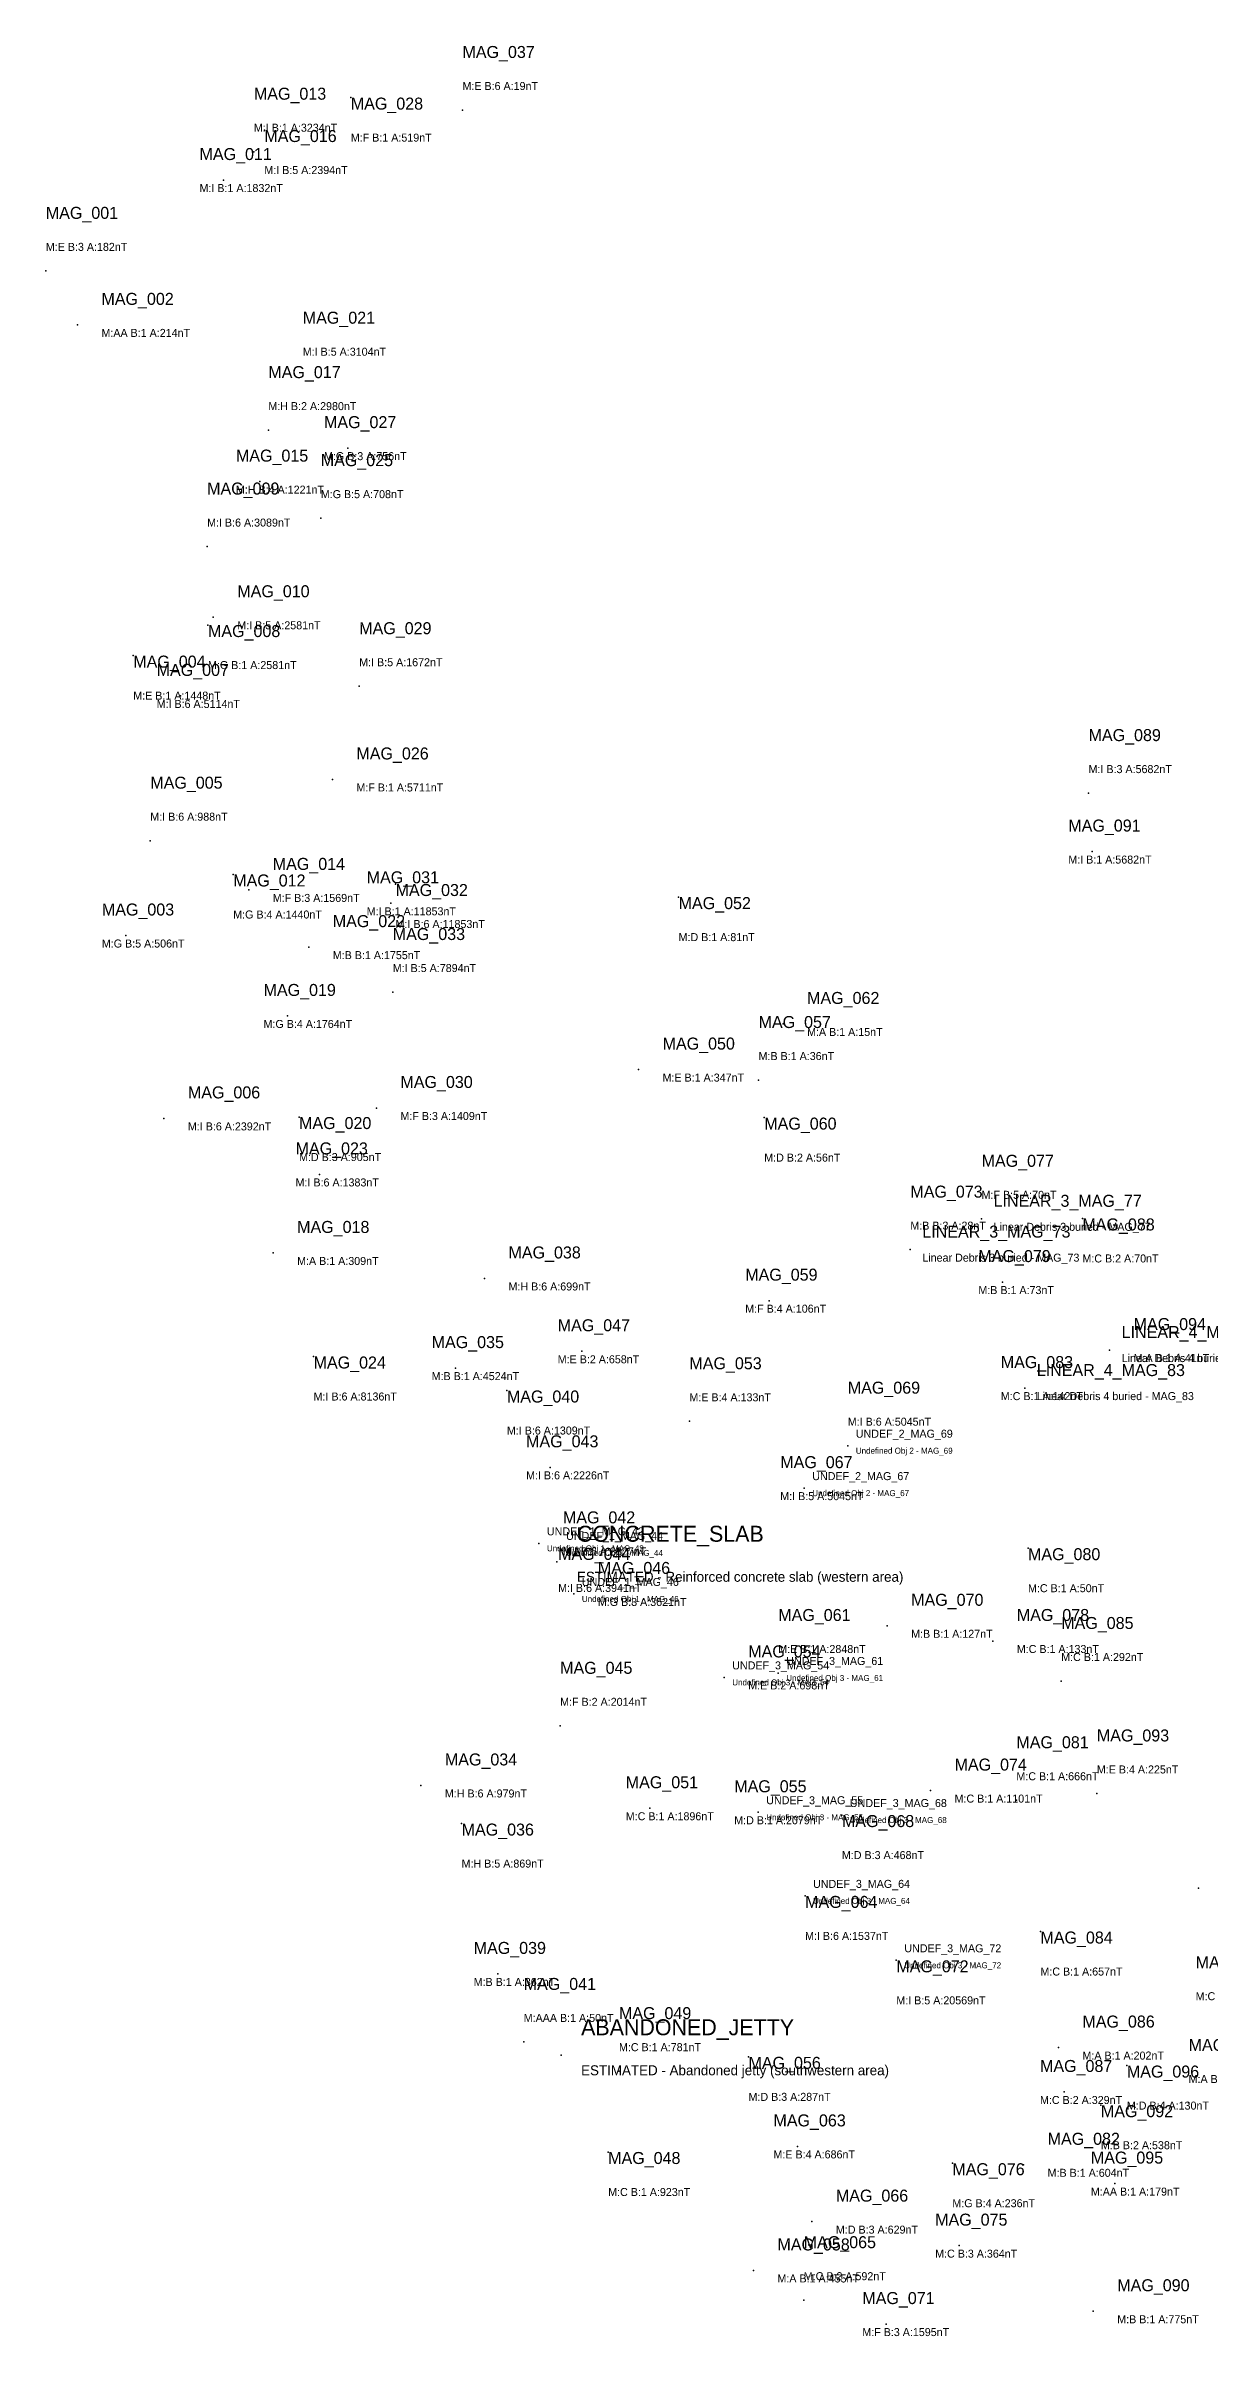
# Model space of a CAD drawing. Extents: x 536277 to 537697, y 710315 to 710997.
# Drawn here: x 536277 to 536567, y 710424 to 710997 of the extents above; entities that cross this region are included whole.
import ezdxf

# ---------------------------------------------------------------- set-up
doc = ezdxf.new("R2010")
doc.units = 0
for name, color, linetype in [('DEBRIS', 30, 'CONTINUOUS'), ('JETTY_QUAY', 2, 'CONTINUOUS'), ('LINEAR_DEBRIS', 140, 'CONTINUOUS'), ('NAVIGATION_BUOY', 150, 'CONTINUOUS'), ('OUTCROPPING', 200, 'CONTINUOUS'), ('UNDEFINED_CONSTRUCTION', 5, 'CONTINUOUS'), ('UNDEFINED_OBJECTS', 6, 'CONTINUOUS'), ('UNDEFINED_OBJECTS_DETAIL', 210, 'CONTINUOUS'), ('WRECKS', 1, 'CONTINUOUS')]:
    doc.layers.add(name, color=color, linetype=linetype)

msp = doc.modelspace()

# ---------------------------------------------------------------- linework, layer by layer
at = {"layer": 'DEBRIS'}
for p in [(536380.913, 710980.525), (536276.813, 710940.325), (536284.713, 710926.825), (536302.913, 710797.925), (536323.635, 710789.479), (536327.513, 710785.625), (536434.913, 710783.825), (536296.813, 710774.225), (536342.513, 710771.325), (536461.013, 710752.125), (536424.913, 710740.725), (536454.897, 710738.11), (536306.313, 710728.525), (536340.083, 710728.867), (536359.413, 710731.125), (536456.313, 710728.725), (536345.213, 710714.525), (536510.613, 710703.425), (536535.813, 710703.525), (536333.6, 710694.9), (536492.813, 710695.725), (536515.813, 710687.625), (536457.563, 710682.975), (536542.613, 710670.625), (536379.213, 710666.125), (536521.413, 710661.125), (536437.613, 710652.825), (536522.213, 710621.125), (536487.013, 710601.725), (536513.413, 710597.925), (536530.513, 710587.925), (536405.313, 710576.725), (536370.513, 710561.825), (536427.713, 710556.125), (536497.863, 710560.542), (536519.313, 710558.125), (536539.413, 710559.825), (536380.7, 710552.3), (536564.813, 710536.125), (536525.313, 710525.325), (536389.713, 710514.725), (536396.213, 710497.725), (536452.38, 710494.008), (536529.813, 710496.325), (536420.013, 710490.425), (536546.913, 710491.825), (536531.213, 710485.225), (536540.413, 710481.925), (536562.338, 710482.475), (536417.313, 710470.225), (536464.613, 710471.625), (536503.313, 710467.425), (536521.113, 710467.025), (536543.913, 710462.325), (536468.213, 710452.825), (536505.013, 710446.825), (536453.613, 710440.625), (536466.172, 710433.19), (536538.513, 710430.425)]:
    msp.add_point(p, dxfattribs=at)
at = {"layer": 'JETTY_QUAY'}
msp.add_point((536486.813, 710427.225), dxfattribs=at)
at = {"layer": 'LINEAR_DEBRIS'}
for p in [(536510.61, 710703.43), (536492.81, 710695.73), (536542.61, 710670.63), (536521.41, 710661.13)]:
    msp.add_point(p, dxfattribs=at)
at = {"layer": 'NAVIGATION_BUOY'}
msp.add_point((536353.013, 710983.625), dxfattribs=at)
at = {"layer": 'OUTCROPPING'}
for p in [(536404.52, 710617.73), (536405.56, 710494.4)]:
    msp.add_point(p, dxfattribs=at)
at = {"layer": 'UNDEFINED_CONSTRUCTION'}
for p in [(536341.013, 710914.125), (536332.413, 710900.525), (536352.313, 710896.025), (536330.313, 710887.658), (536345.513, 710878.525), (536317.113, 710871.425), (536318.656, 710853.758), (536317.334, 710851.816), (536298.663, 710844.175), (536310.5, 710834.1), (536386.413, 710688.525), (536410.713, 710670.325), (536343.713, 710669.025), (536392.013, 710660.525), (536402.813, 710641.325), (536477.187, 710646.734), (536466.313, 710636.125), (536400.013, 710622.325), (536404.81, 710621.19), (536408.738, 710609.683), (536459.813, 710589.925), (536446.313, 710588.825), (536454.813, 710555.125), (536475.713, 710554.425), (536466.513, 710534.225), (536489.313, 710518.125)]:
    msp.add_point(p, dxfattribs=at)
at = {"layer": 'UNDEFINED_OBJECTS'}
for p in [(536331.413, 710975.525), (536328.8, 710970.1), (536321.213, 710963.025), (536537.345, 710809.816), (536538.284, 710795.205)]:
    msp.add_point(p, dxfattribs=at)
at = {"layer": 'UNDEFINED_OBJECTS_DETAIL'}
for p in [(536477.19, 710646.73), (536466.31, 710636.13), (536400.01, 710622.33), (536404.81, 710621.19), (536408.74, 710609.68), (536459.81, 710589.93), (536446.31, 710588.83), (536454.81, 710555.13), (536475.71, 710554.43), (536466.51, 710534.23), (536489.31, 710518.13)]:
    msp.add_point(p, dxfattribs=at)
at = {"layer": 'WRECKS'}
for p in [(536355.113, 710836.525), (536348.413, 710813.225), (536364.2, 710787.1), (536362.983, 710782.276), (536363.5, 710760.1), (536337.213, 710754.125)]:
    msp.add_point(p, dxfattribs=at)

# ---------------------------------------------------------------- texts
at = {"layer": 'DEBRIS'}
for s, height, p in [('MAG_037', 3, (536380.913, 710993.525)), ('M:E B:6 A:19nT', 2, (536380.913, 710985.525)), ('MAG_001', 3, (536276.813, 710953.325)), ('M:E B:3 A:182nT', 2, (536276.813, 710945.325)), ('MAG_002', 3, (536290.713, 710931.825)), ('M:AA B:1 A:214nT', 2, (536290.713, 710923.825)), ('MAG_005', 3, (536302.913, 710810.925)), ('M:I B:6 A:988nT', 2, (536302.913, 710802.925)), ('MAG_014', 3, (536333.513, 710790.625)), ('MAG_012', 3, (536323.635, 710786.479)), ('M:F B:3 A:1569nT', 2, (536333.513, 710782.625)), ('MAG_003', 3, (536290.813, 710779.225)), ('M:G B:4 A:1440nT', 2, (536323.635, 710778.479)), ('MAG_022', 3, (536348.513, 710776.325)), ('MAG_052', 3, (536434.913, 710780.825)), ('M:G B:5 A:506nT', 2, (536290.813, 710771.225)), ('M:D B:1 A:81nT', 2, (536434.913, 710772.825)), ('M:B B:1 A:1755nT', 2, (536348.513, 710768.325)), ('MAG_062', 3, (536467.013, 710757.125)), ('MAG_057', 3, (536454.897, 710751.11)), ('M:A B:1 A:15nT', 2, (536467.013, 710749.125)), ('MAG_050', 3, (536430.913, 710745.725)), ('M:B B:1 A:36nT', 2, (536454.897, 710743.11)), ('MAG_030', 3, (536365.413, 710736.125)), ('M:E B:1 A:347nT', 2, (536430.913, 710737.725)), ('MAG_006', 3, (536312.313, 710733.525)), ('M:I B:6 A:2392nT', 2, (536312.313, 710725.525)), ('MAG_020', 3, (536340.083, 710725.867)), ('M:F B:3 A:1409nT', 2, (536365.413, 710728.125)), ('MAG_060', 3, (536456.313, 710725.725)), ('MAG_023', 3, (536339.213, 710719.525)), ('M:D B:3 A:905nT', 2, (536340.083, 710717.867)), ('M:D B:2 A:56nT', 2, (536456.313, 710717.725)), ('MAG_077', 3, (536510.613, 710716.425)), ('M:I B:6 A:1383nT', 2, (536339.213, 710711.525)), ('MAG_073', 3, (536492.813, 710708.725)), ('M:F B:5 A:70nT', 2, (536510.613, 710708.425)), ('MAG_018', 3, (536339.6, 710699.9)), ('M:B B:3 A:28nT', 2, (536492.813, 710700.725)), ('MAG_088', 3, (536535.813, 710700.525)), ('M:A B:1 A:309nT', 2, (536339.6, 710691.9)), ('MAG_079', 3, (536509.813, 710692.625)), ('M:C B:2 A:70nT', 2, (536535.813, 710692.525)), ('MAG_059', 3, (536451.563, 710687.975)), ('M:F B:4 A:106nT', 2, (536451.563, 710679.975)), ('M:B B:1 A:73nT', 2, (536509.813, 710684.625)), ('MAG_094', 3, (536548.613, 710675.625)), ('MAG_035', 3, (536373.213, 710671.125)), ('M:B B:1 A:4524nT', 2, (536373.213, 710663.125)), ('MAG_053', 3, (536437.613, 710665.825)), ('MAG_083', 3, (536515.413, 710666.125)), ('M:A B:1 A:41nT', 2, (536548.613, 710667.625)), ('M:E B:4 A:133nT', 2, (536437.613, 710657.825)), ('M:C B:1 A:142nT', 2, (536515.413, 710658.125)), ('MAG_080', 3, (536522.213, 710618.125)), ('MAG_070', 3, (536493.013, 710606.725)), ('M:C B:1 A:50nT', 2, (536522.213, 710610.125)), ('MAG_078', 3, (536519.413, 710602.925)), ('MAG_085', 3, (536530.513, 710600.925)), ('M:B B:1 A:127nT', 2, (536493.013, 710598.725)), ('M:C B:1 A:133nT', 2, (536519.413, 710594.925)), ('MAG_045', 3, (536405.313, 710589.725)), ('M:C B:1 A:292nT', 2, (536530.513, 710592.925)), ('M:F B:2 A:2014nT', 2, (536405.313, 710581.725)), ('MAG_081', 3, (536519.313, 710571.125)), ('MAG_093', 3, (536539.413, 710572.825)), ('MAG_034', 3, (536376.513, 710566.825)), ('MAG_074', 3, (536503.863, 710565.542)), ('MAG_051', 3, (536421.713, 710561.125)), ('M:C B:1 A:666nT', 2, (536519.313, 710563.125)), ('M:E B:4 A:225nT', 2, (536539.413, 710564.825)), ('M:H B:6 A:979nT', 2, (536376.513, 710558.825)), ('M:C B:1 A:1101nT', 2, (536503.863, 710557.542)), ('MAG_036', 3, (536380.7, 710549.3)), ('M:C B:1 A:1896nT', 2, (536421.713, 710553.125)), ('M:H B:5 A:869nT', 2, (536380.7, 710541.3)), ('MAG_039', 3, (536383.713, 710519.725)), ('MAG_084', 3, (536525.313, 710522.325)), ('M:C B:1 A:657nT', 2, (536525.313, 710514.325)), ('MAG_099', 3, (536564.096, 710516.158)), ('M:B B:1 A:362nT', 2, (536383.713, 710511.725)), ('MAG_041', 3, (536396.213, 710510.725)), ('M:C B:1 A:342nT', 2, (536564.096, 710508.158)), ('M:AAA B:1 A:50nT', 2, (536396.213, 710502.725)), ('MAG_049', 3, (536420.013, 710503.425)), ('MAG_086', 3, (536535.813, 710501.325)), ('MAG_097', 3, (536562.338, 710495.475)), ('M:C B:1 A:781nT', 2, (536420.013, 710495.425)), ('MAG_056', 3, (536452.38, 710491.008)), ('MAG_087', 3, (536525.213, 710490.225)), ('M:A B:1 A:202nT', 2, (536535.813, 710493.325)), ('MAG_096', 3, (536546.913, 710488.825)), ('M:A B:2 A:70nT', 2, (536562.338, 710487.475)), ('M:D B:3 A:287nT', 2, (536452.38, 710483.008)), ('M:C B:2 A:329nT', 2, (536525.213, 710482.225)), ('MAG_092', 3, (536540.413, 710478.925)), ('M:D B:4 A:130nT', 2, (536546.913, 710480.825)), ('MAG_063', 3, (536458.613, 710476.625)), ('MAG_048', 3, (536417.313, 710467.225)), ('M:E B:4 A:686nT', 2, (536458.613, 710468.625)), ('MAG_082', 3, (536527.113, 710472.025)), ('MAG_095', 3, (536537.913, 710467.325)), ('M:B B:2 A:538nT', 2, (536540.413, 710470.925)), ('MAG_076', 3, (536503.313, 710464.425)), ('M:B B:1 A:604nT', 2, (536527.113, 710464.025)), ('M:C B:1 A:923nT', 2, (536417.313, 710459.225)), ('MAG_066', 3, (536474.213, 710457.825)), ('M:G B:4 A:236nT', 2, (536503.313, 710456.425)), ('M:AA B:1 A:179nT', 2, (536537.913, 710459.325)), ('MAG_075', 3, (536499.013, 710451.825)), ('MAG_058', 3, (536459.613, 710445.625)), ('MAG_065', 3, (536466.172, 710446.19)), ('M:D B:3 A:629nT', 2, (536474.213, 710449.825)), ('M:C B:3 A:364nT', 2, (536499.013, 710443.825)), ('M:A B:1 A:455nT', 2, (536459.613, 710437.625)), ('M:C B:2 A:592nT', 2, (536466.172, 710438.19)), ('MAG_090', 3, (536544.513, 710435.425)), ('M:B B:1 A:775nT', 2, (536544.513, 710427.425))]:
    msp.add_text(s, height=height, dxfattribs=at).set_placement(p)
at = {"layer": 'JETTY_QUAY'}
for s, height, p in [('MAG_071', 3, (536480.813, 710432.225)), ('M:F B:3 A:1595nT', 2, (536480.813, 710424.225))]:
    msp.add_text(s, height=height, dxfattribs=at).set_placement(p)
at = {"layer": 'LINEAR_DEBRIS'}
for s, height, p in [('LINEAR_3_MAG_77', 3, (536513.61, 710706.43)), ('LINEAR_3_MAG_73', 3, (536495.81, 710698.73)), ('Linear Debris 3 buried - MAG_77', 2, (536513.61, 710700.43)), ('Linear Debris 3 buried - MAG_73', 2, (536495.81, 710692.73)), ('LINEAR_4_MAG_94', 3, (536545.61, 710673.63)), ('LINEAR_4_MAG_83', 3, (536524.41, 710664.13)), ('Linear Debris 4 buried - MAG_94', 2, (536545.61, 710667.63)), ('Linear Debris 4 buried - MAG_83', 2, (536524.41, 710658.13))]:
    msp.add_text(s, height=height, dxfattribs=at).set_placement(p)
at = {"layer": 'NAVIGATION_BUOY'}
for s, height, p in [('MAG_028', 3, (536353.013, 710980.625)), ('M:F B:1 A:519nT', 2, (536353.013, 710972.625))]:
    msp.add_text(s, height=height, dxfattribs=at).set_placement(p)
at = {"layer": 'OUTCROPPING'}
for s, height, p in [('CONCRETE_SLAB', 4, (536409.52, 710622.73)), ('ESTIMATED - Reinforced concrete slab (western area)', 2.5, (536409.52, 710612.73)), ('ABANDONED_JETTY', 4, (536410.56, 710499.4)), ('ESTIMATED - Abandoned jetty (southwestern area)', 2.5, (536410.56, 710489.4))]:
    msp.add_text(s, height=height, dxfattribs=at).set_placement(p)
at = {"layer": 'UNDEFINED_CONSTRUCTION'}
for s, height, p in [('MAG_021', 3, (536341.013, 710927.125)), ('MAG_017', 3, (536332.413, 710913.525)), ('M:I B:5 A:3104nT', 2, (536341.013, 710919.125)), ('M:H B:2 A:2980nT', 2, (536332.413, 710905.525)), ('MAG_027', 3, (536346.313, 710901.025)), ('MAG_015', 3, (536324.313, 710892.658)), ('MAG_025', 3, (536345.513, 710891.525)), ('M:G B:3 A:756nT', 2, (536346.313, 710893.025)), ('MAG_009', 3, (536317.113, 710884.425)), ('M:H B:4 A:1221nT', 2, (536324.313, 710884.658)), ('M:G B:5 A:708nT', 2, (536345.513, 710883.525)), ('M:I B:6 A:3089nT', 2, (536317.113, 710876.425)), ('MAG_010', 3, (536324.656, 710858.758)), ('MAG_008', 3, (536317.334, 710848.816)), ('M:I B:5 A:2581nT', 2, (536324.656, 710850.758)), ('MAG_004', 3, (536298.663, 710841.175)), ('MAG_007', 3, (536304.5, 710839.1)), ('M:G B:1 A:2581nT', 2, (536317.334, 710840.816)), ('M:E B:1 A:1448nT', 2, (536298.663, 710833.175)), ('M:I B:6 A:5114nT', 2, (536304.5, 710831.1)), ('MAG_038', 3, (536392.413, 710693.525)), ('M:H B:6 A:699nT', 2, (536392.413, 710685.525)), ('MAG_047', 3, (536404.713, 710675.325)), ('MAG_024', 3, (536343.713, 710666.025)), ('M:E B:2 A:658nT', 2, (536404.713, 710667.325)), ('M:I B:6 A:8136nT', 2, (536343.713, 710658.025)), ('MAG_040', 3, (536392.013, 710657.525)), ('MAG_069', 3, (536477.187, 710659.734)), ('M:I B:6 A:5045nT', 2, (536477.187, 710651.734)), ('M:I B:6 A:1309nT', 2, (536392.013, 710649.525)), ('MAG_043', 3, (536396.813, 710646.325)), ('MAG_067', 3, (536460.313, 710641.125)), ('M:I B:6 A:2226nT', 2, (536396.813, 710638.325)), ('MAG_042', 3, (536406.013, 710627.325)), ('M:I B:5 A:5045nT', 2, (536460.313, 710633.125)), ('MAG_044', 3, (536404.81, 710618.19)), ('M:I B:6 A:3827nT', 2, (536406.013, 710619.325)), ('MAG_046', 3, (536414.738, 710614.683)), ('M:I B:6 A:3941nT', 2, (536404.81, 710610.19)), ('M:G B:3 A:3621nT', 2, (536414.738, 710606.683)), ('MAG_061', 3, (536459.813, 710602.925)), ('MAG_054', 3, (536452.313, 710593.825)), ('M:E B:1 A:2848nT', 2, (536459.813, 710594.925)), ('M:E B:2 A:698nT', 2, (536452.313, 710585.825)), ('MAG_055', 3, (536448.813, 710560.125)), ('M:D B:1 A:2079nT', 2, (536448.813, 710552.125)), ('MAG_068', 3, (536475.713, 710551.425)), ('M:D B:3 A:468nT', 2, (536475.713, 710543.425)), ('MAG_064', 3, (536466.513, 710531.225)), ('M:I B:6 A:1537nT', 2, (536466.513, 710523.225)), ('MAG_072', 3, (536489.313, 710515.125)), ('M:I B:5 A:20569nT', 2, (536489.313, 710507.125))]:
    msp.add_text(s, height=height, dxfattribs=at).set_placement(p)
at = {"layer": 'UNDEFINED_OBJECTS'}
for s, height, p in [('MAG_013', 3, (536328.8, 710983.1)), ('M:I B:1 A:3234nT', 2, (536328.8, 710975.1)), ('MAG_016', 3, (536331.413, 710972.525)), ('MAG_011', 3, (536315.213, 710968.025)), ('M:I B:1 A:1832nT', 2, (536315.213, 710960.025)), ('M:I B:5 A:2394nT', 2, (536331.413, 710964.525)), ('MAG_089', 3, (536537.345, 710822.816)), ('M:I B:3 A:5682nT', 2, (536537.345, 710814.816)), ('MAG_091', 3, (536532.284, 710800.205)), ('M:I B:1 A:5682nT', 2, (536532.284, 710792.205))]:
    msp.add_text(s, height=height, dxfattribs=at).set_placement(p)
at = {"layer": 'UNDEFINED_OBJECTS_DETAIL'}
for s, height, p in [('UNDEF_2_MAG_69', 2, (536479.19, 710648.73)), ('Undefined Obj 2 - MAG_69', 1.5, (536479.19, 710644.73)), ('Undefined Obj 2 - MAG_67', 1.5, (536468.31, 710634.13)), ('UNDEF_2_MAG_67', 2, (536468.31, 710638.13)), ('UNDEF_1_MAG_42', 2, (536402.01, 710624.33)), ('UNDEF_1_MAG_44', 2, (536406.81, 710623.19)), ('Undefined Obj 1 - MAG_42', 1.5, (536402.01, 710620.33)), ('Undefined Obj 1 - MAG_44', 1.5, (536406.81, 710619.19)), ('UNDEF_1_MAG_46', 2, (536410.74, 710611.68)), ('Undefined Obj 1 - MAG_46', 1.5, (536410.74, 710607.68)), ('UNDEF_3_MAG_54', 2, (536448.31, 710590.83)), ('UNDEF_3_MAG_61', 2, (536461.81, 710591.93)), ('Undefined Obj 3 - MAG_54', 1.5, (536448.31, 710586.83)), ('Undefined Obj 3 - MAG_61', 1.5, (536461.81, 710587.93)), ('UNDEF_3_MAG_55', 2, (536456.81, 710557.13)), ('UNDEF_3_MAG_68', 2, (536477.71, 710556.43)), ('Undefined Obj 3 - MAG_55', 1.5, (536456.81, 710553.13)), ('Undefined Obj 3 - MAG_68', 1.5, (536477.71, 710552.43)), ('UNDEF_3_MAG_64', 2, (536468.51, 710536.23)), ('Undefined Obj 3 - MAG_64', 1.5, (536468.51, 710532.23)), ('UNDEF_3_MAG_72', 2, (536491.31, 710520.13)), ('Undefined Obj 3 - MAG_72', 1.5, (536491.31, 710516.13))]:
    msp.add_text(s, height=height, dxfattribs=at).set_placement(p)
at = {"layer": 'WRECKS'}
for s, height, p in [('MAG_029', 3, (536355.113, 710849.525)), ('M:I B:5 A:1672nT', 2, (536355.113, 710841.525)), ('MAG_026', 3, (536354.413, 710818.225)), ('M:F B:1 A:5711nT', 2, (536354.413, 710810.225)), ('MAG_031', 3, (536356.983, 710787.276)), ('MAG_032', 3, (536364.2, 710784.1)), ('M:I B:1 A:11853nT', 2, (536356.983, 710779.276)), ('MAG_033', 3, (536363.5, 710773.1)), ('M:I B:6 A:11853nT', 2, (536364.2, 710776.1)), ('MAG_019', 3, (536331.213, 710759.125)), ('M:I B:5 A:7894nT', 2, (536363.5, 710765.1)), ('M:G B:4 A:1764nT', 2, (536331.213, 710751.125))]:
    msp.add_text(s, height=height, dxfattribs=at).set_placement(p)

doc.saveas('drawing.dxf')
